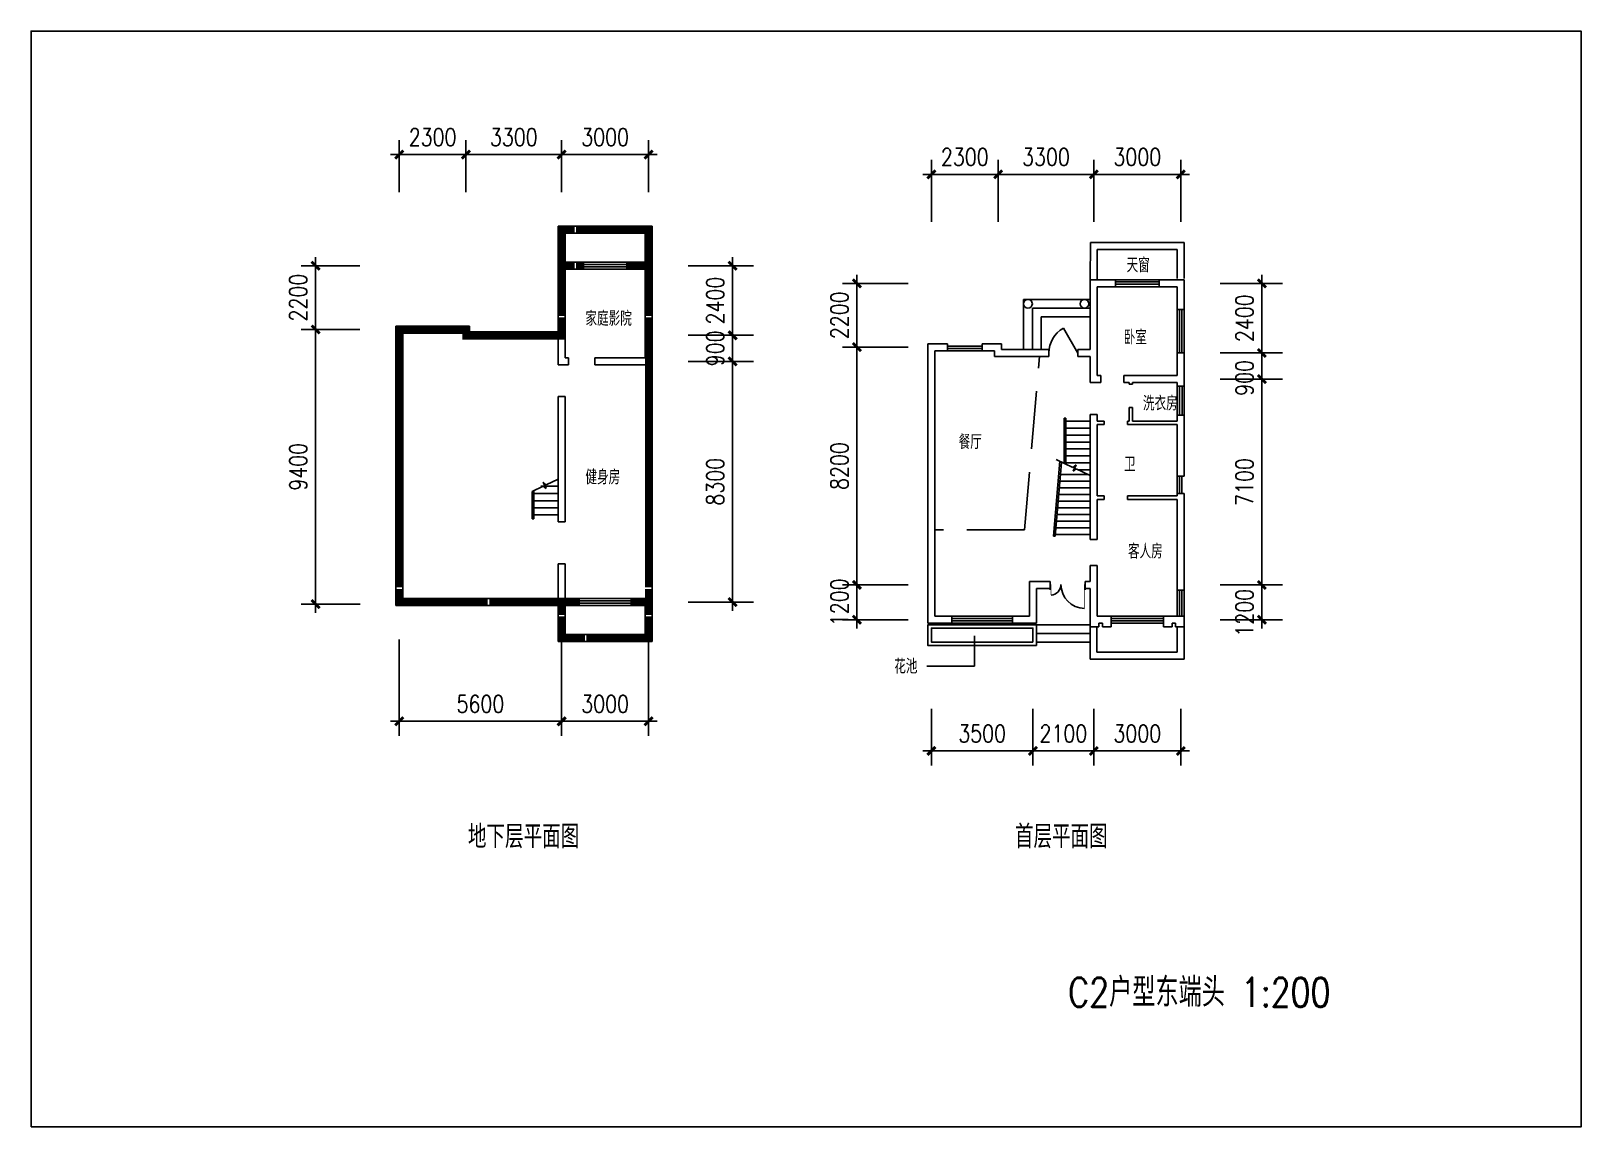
# Model space of a CAD drawing. Extents: x -144404 to 147451, y -180554 to 49126.
# Drawn here: x -140172 to -86712, y -180269 to -142469 of the extents above; entities that cross this region are included whole.
import ezdxf

# ---------------------------------------------------------------- set-up
doc = ezdxf.new("R2010")
doc.units = 0
doc.header["$LTSCALE"] = 2000
doc.header["$MEASUREMENT"] = 0
doc.linetypes.add('DASH', pattern=[0.35, 0.25, -0.1])
doc.layers.get('0').update_dxf_attribs({"color": 3, "linetype": 'CONTINUOUS'})
doc.layers.get('DEFPOINTS').update_dxf_attribs({"linetype": 'CONTINUOUS'})
for name, color, linetype in [('01_FUR', 9, 'CONTINUOUS'), ('AXIS', 3, 'CONTINUOUS'), ('JIAJU', 6, 'CONTINUOUS'), ('PUB_DIM', 3, 'CONTINUOUS'), ('PUB_TITLE', 4, 'CONTINUOUS'), ('S_SURFACE', 6, 'CONTINUOUS'), ('STAIR', 6, 'CONTINUOUS'), ('WALL', 255, 'CONTINUOUS'), ('WINDOW', 4, 'CONTINUOUS')]:
    doc.layers.add(name, color=color, linetype=linetype)
doc.styles.add('-宋体', font='simplex.shx', dxfattribs={"width": 0.8, "bigfont": 'hztxt.shx'})
doc.styles.add('DIM_FONT', font='SIMPLEX.shx', dxfattribs={"width": 0.8})
doc.dimstyles.new('AXIS200', dxfattribs={"dimscale": 2, "dimtxt": 300, "dimasz": 1, "dimexe": 250, "dimexo": 300, "dimgap": 150, "dimtad": 1, "dimdec": 0, "dimzin": 0, "dimtxsty": 'DIM_FONT', "dimblk": '_DIMX', "dimcen": 0.09, "dimse1": 1, "dimse2": 1, "dimclrt": 7, "dimazin": 3, "dimtfac": 1, "dimtdec": 0, "dimtix": 1, "dimtmove": 0, "dimatfit": 3, "dimtolj": 1, "dimtzin": 0})
doc.dimstyles.new('DIMA200', dxfattribs={"dimscale": 2, "dimtxt": 300, "dimasz": 1, "dimexe": 250, "dimexo": 300, "dimgap": 150, "dimtad": 1, "dimdec": 0, "dimzin": 0, "dimtxsty": 'DIM_FONT', "dimblk": '_DIMX', "dimcen": 0.09, "dimse1": 1, "dimclrt": 7, "dimazin": 3, "dimtfac": 1, "dimtdec": 0, "dimtix": 1, "dimtmove": 0, "dimatfit": 3, "dimtolj": 1, "dimtzin": 0})
doc.dimstyles.new('DIMB200', dxfattribs={"dimscale": 2, "dimtxt": 300, "dimasz": 1, "dimexe": 250, "dimexo": 300, "dimgap": 150, "dimtad": 1, "dimdec": 0, "dimzin": 0, "dimtxsty": 'DIM_FONT', "dimblk": '_DIMX', "dimcen": 0.09, "dimse2": 1, "dimclrt": 7, "dimazin": 3, "dimtfac": 1, "dimtdec": 0, "dimtix": 1, "dimtmove": 0, "dimatfit": 3, "dimtolj": 1, "dimtzin": 0})
doc.dimstyles.new('DIMN200', dxfattribs={"dimscale": 2, "dimtxt": 300, "dimasz": 1, "dimexe": 250, "dimexo": 300, "dimgap": 150, "dimtad": 1, "dimdec": 0, "dimzin": 0, "dimtxsty": 'DIM_FONT', "dimblk": '_DIMX', "dimcen": 0.09, "dimclrt": 7, "dimazin": 3, "dimtfac": 1, "dimtdec": 0, "dimtix": 1, "dimtmove": 0, "dimatfit": 3, "dimtolj": 1, "dimtzin": 0})

# ---------------------------------------------------------------- blocks, each defined once
blk = doc.blocks.new('_DIMX')
blk.add_line((-150, 0), (150, 0))
at = {"const_width": 50}
blk.add_lwpolyline([(-70, -70), (70, 70)], dxfattribs=at)
blk = doc.blocks.new('*D290')
at = {"color": 0, "linetype": 'BYBLOCK'}
for p, q in [((-129724, -152765), (-130856, -152765)), ((-130356, -152767), (-130356, -162232)), ((-128823, -162234), (-130856, -162234))]:
    blk.add_line(p, q, dxfattribs=at)
at = {"layer": 'DEFPOINTS', "color": 0, "linetype": 'BYBLOCK'}
for p in [(-129124, -152765), (-130356, -162234), (-128223, -162234)]:
    blk.add_point(p, dxfattribs=at)
at = {"color": 0, "linetype": 'BYBLOCK', "xscale": 2, "yscale": 2, "zscale": 2}
for p, rotation in [((-130356, -152765), 90), ((-130356, -162234), 270)]:
    blk.add_blockref('_DIMX', p, dxfattribs=dict(at, rotation=rotation))
at = {"color": 7, "linetype": 'BYBLOCK', "insert": (-130956, -157500), "char_height": 600, "attachment_point": 5, "rotation": 90, "style": 'DIM_FONT'}
blk.add_mtext('\\A1;9400', dxfattribs=at)
blk = doc.blocks.new('*D297')
at = {"color": 0, "linetype": 'BYBLOCK'}
for p, q in [((-79810, 157358), (-81179, 157358)), ((-80679, 157356), (-80679, 149160)), ((-79810, 149158), (-81179, 149158))]:
    blk.add_line(p, q, dxfattribs=at)
at = {"layer": 'DEFPOINTS', "color": 0, "linetype": 'BYBLOCK'}
for p in [(-79210, 157358), (-80679, 149158), (-79210, 149158)]:
    blk.add_point(p, dxfattribs=at)
at = {"color": 0, "linetype": 'BYBLOCK', "xscale": 2, "yscale": 2, "zscale": 2}
for p, rotation in [((-80679, 157358), 90), ((-80679, 149158), 270)]:
    blk.add_blockref('_DIMX', p, dxfattribs=dict(at, rotation=rotation))
at = {"color": 7, "linetype": 'BYBLOCK', "insert": (-81279, 153258), "char_height": 600, "attachment_point": 5, "rotation": 90, "style": 'DIM_FONT'}
blk.add_mtext('\\A1;8200', dxfattribs=at)
blk = doc.blocks.new('*D292')
at = {"color": 0, "linetype": 'BYBLOCK'}
for p, q in [((-96463, 147272), (-96463, 143954)), ((-90863, 147272), (-90863, 143954)), ((-90865, 144454), (-96461, 144454))]:
    blk.add_line(p, q, dxfattribs=at)
at = {"layer": 'DEFPOINTS', "color": 0, "linetype": 'BYBLOCK'}
for p in [(-96463, 147872), (-90863, 147872), (-96463, 144454)]:
    blk.add_point(p, dxfattribs=at)
at = {"color": 0, "linetype": 'BYBLOCK', "xscale": 2, "yscale": 2, "zscale": 2, "rotation": 180}
blk.add_blockref('_DIMX', (-96463, 144454), dxfattribs=at)
at = {"color": 0, "linetype": 'BYBLOCK', "xscale": 2, "yscale": 2, "zscale": 2}
blk.add_blockref('_DIMX', (-90863, 144454), dxfattribs=at)
at = {"color": 7, "linetype": 'BYBLOCK', "insert": (-93663, 145054), "char_height": 600, "attachment_point": 5, "style": 'DIM_FONT'}
blk.add_mtext('\\A1;5600', dxfattribs=at)
blk = doc.blocks.new('*D298')
at = {"color": 0, "linetype": 'BYBLOCK'}
for p, q in [((-78108, 144589), (-78108, 142933)), ((-74608, 144589), (-74608, 142933)), ((-74610, 143433), (-78106, 143433))]:
    blk.add_line(p, q, dxfattribs=at)
at = {"layer": 'DEFPOINTS', "color": 0, "linetype": 'BYBLOCK'}
for p in [(-78108, 145189), (-74608, 145189), (-78108, 143433)]:
    blk.add_point(p, dxfattribs=at)
at = {"color": 0, "linetype": 'BYBLOCK', "xscale": 2, "yscale": 2, "zscale": 2, "rotation": 180}
blk.add_blockref('_DIMX', (-78108, 143433), dxfattribs=at)
at = {"color": 0, "linetype": 'BYBLOCK', "xscale": 2, "yscale": 2, "zscale": 2}
blk.add_blockref('_DIMX', (-74608, 143433), dxfattribs=at)
at = {"color": 7, "linetype": 'BYBLOCK', "insert": (-76358, 144033), "char_height": 600, "attachment_point": 5, "style": 'DIM_FONT'}
blk.add_mtext('\\A1;3500', dxfattribs=at)
blk = doc.blocks.new('*D291')
at = {"color": 0, "linetype": 'BYBLOCK'}
for p, q in [((-90863, 147272), (-90863, 143954)), ((-87863, 147272), (-87863, 143954)), ((-87865, 144454), (-90861, 144454))]:
    blk.add_line(p, q, dxfattribs=at)
at = {"layer": 'DEFPOINTS', "color": 0, "linetype": 'BYBLOCK'}
for p in [(-90863, 147872), (-87863, 147872), (-90863, 144454)]:
    blk.add_point(p, dxfattribs=at)
at = {"color": 0, "linetype": 'BYBLOCK', "xscale": 2, "yscale": 2, "zscale": 2, "rotation": 180}
blk.add_blockref('_DIMX', (-90863, 144454), dxfattribs=at)
at = {"color": 0, "linetype": 'BYBLOCK', "xscale": 2, "yscale": 2, "zscale": 2}
blk.add_blockref('_DIMX', (-87863, 144454), dxfattribs=at)
at = {"color": 7, "linetype": 'BYBLOCK', "insert": (-89363, 145054), "char_height": 600, "attachment_point": 5, "style": 'DIM_FONT'}
blk.add_mtext('\\A1;3000', dxfattribs=at)
blk = doc.blocks.new('_WBLK')
for p, q in [((-0.5, 0.5), (0.5, 0.5)), ((0.5, 0.167), (-0.5, 0.167)), ((0.5, -0.167), (-0.5, -0.167)), ((-0.5, -0.5), (0.5, -0.5))]:
    blk.add_line(p, q)
blk = doc.blocks.new('*D301')
at = {"color": 0, "linetype": 'BYBLOCK'}
for p, q in [((-79810, 149158), (-81179, 149158)), ((-80679, 149160), (-80679, 149162)), ((-80679, 149158), (-80679, 147958)), ((-79810, 147958), (-81179, 147958)), ((-80679, 147956), (-80679, 147954))]:
    blk.add_line(p, q, dxfattribs=at)
at = {"layer": 'DEFPOINTS', "color": 0, "linetype": 'BYBLOCK'}
for p in [(-79210, 149158), (-80679, 147958), (-79210, 147958)]:
    blk.add_point(p, dxfattribs=at)
at = {"color": 0, "linetype": 'BYBLOCK', "xscale": 2, "yscale": 2, "zscale": 2}
for p, rotation in [((-80679, 149158), 270), ((-80679, 147958), 90)]:
    blk.add_blockref('_DIMX', p, dxfattribs=dict(at, rotation=rotation))
at = {"color": 7, "linetype": 'BYBLOCK', "insert": (-81279, 148558), "char_height": 600, "attachment_point": 5, "rotation": 90, "style": 'DIM_FONT'}
blk.add_mtext('\\A1;1200', dxfattribs=at)
blk = doc.blocks.new('*D299')
at = {"color": 0, "linetype": 'BYBLOCK'}
for p, q in [((-72508, 144589), (-72508, 142933)), ((-69508, 144582), (-69508, 142933)), ((-69510, 143433), (-72506, 143433))]:
    blk.add_line(p, q, dxfattribs=at)
at = {"layer": 'DEFPOINTS', "color": 0, "linetype": 'BYBLOCK'}
for p in [(-72508, 145189), (-69508, 145182), (-72508, 143433)]:
    blk.add_point(p, dxfattribs=at)
at = {"color": 0, "linetype": 'BYBLOCK', "xscale": 2, "yscale": 2, "zscale": 2, "rotation": 180}
blk.add_blockref('_DIMX', (-72508, 143433), dxfattribs=at)
at = {"color": 0, "linetype": 'BYBLOCK', "xscale": 2, "yscale": 2, "zscale": 2}
blk.add_blockref('_DIMX', (-69508, 143433), dxfattribs=at)
at = {"color": 7, "linetype": 'BYBLOCK', "insert": (-71008, 144033), "char_height": 600, "attachment_point": 5, "style": 'DIM_FONT'}
blk.add_mtext('\\A1;3000', dxfattribs=at)
blk = doc.blocks.new('*D300')
at = {"color": 0, "linetype": 'BYBLOCK'}
for p, q in [((-74608, 144589), (-74608, 142933)), ((-72508, 144589), (-72508, 142933)), ((-74610, 143433), (-74612, 143433)), ((-72508, 143433), (-74608, 143433)), ((-72506, 143433), (-72504, 143433))]:
    blk.add_line(p, q, dxfattribs=at)
at = {"layer": 'DEFPOINTS', "color": 0, "linetype": 'BYBLOCK'}
for p in [(-74608, 145189), (-72508, 145189), (-74608, 143433)]:
    blk.add_point(p, dxfattribs=at)
at = {"color": 0, "linetype": 'BYBLOCK', "xscale": 2, "yscale": 2, "zscale": 2}
blk.add_blockref('_DIMX', (-74608, 143433), dxfattribs=at)
at = {"color": 0, "linetype": 'BYBLOCK', "xscale": 2, "yscale": 2, "zscale": 2, "rotation": 180}
blk.add_blockref('_DIMX', (-72508, 143433), dxfattribs=at)
at = {"color": 7, "linetype": 'BYBLOCK', "insert": (-73558, 144033), "char_height": 600, "attachment_point": 5, "style": 'DIM_FONT'}
blk.add_mtext('\\A1;2100', dxfattribs=at)
blk = doc.blocks.new('M_B15SGY')
at = {"linetype": 'CONTINUOUS'}
for p, q in [((-0.5, 0.5), (0.5, 0.5)), ((0.5, 0.167), (-0.5, 0.167)), ((0.5, -0.167), (-0.5, -0.167))]:
    blk.add_line(p, q, dxfattribs=at)
blk = doc.blocks.new('M_A17ORW')
at = {"const_width": 0.02}
for points in [[(-0.481, -0.001), (-0.481, -0.308)], [(0.481, 0.001), (0.481, -0.691)]]:
    blk.add_lwpolyline(points, dxfattribs=at)
for centre, radius, start, end in [((-0.501, -0.003), 0.307, 274.2492, 0.2101), ((0.505, 0.002), 0.699, 180.2762, 268.0603)]:
    blk.add_arc(centre, radius, start, end)
blk = doc.blocks.new('*D296')
at = {"color": 0, "linetype": 'BYBLOCK'}
for p, q in [((-94163, 162708), (-94163, 164502)), ((-90863, 162708), (-90863, 164502)), ((-90865, 164002), (-94161, 164002))]:
    blk.add_line(p, q, dxfattribs=at)
at = {"layer": 'DEFPOINTS', "color": 0, "linetype": 'BYBLOCK'}
for p in [(-94163, 164002), (-94163, 162108), (-90863, 162108)]:
    blk.add_point(p, dxfattribs=at)
at = {"color": 0, "linetype": 'BYBLOCK', "xscale": 2, "yscale": 2, "zscale": 2, "rotation": 180}
blk.add_blockref('_DIMX', (-94163, 164002), dxfattribs=at)
at = {"color": 0, "linetype": 'BYBLOCK', "xscale": 2, "yscale": 2, "zscale": 2}
blk.add_blockref('_DIMX', (-90863, 164002), dxfattribs=at)
at = {"color": 7, "linetype": 'BYBLOCK', "insert": (-92513, 164602), "char_height": 600, "attachment_point": 5, "style": 'DIM_FONT'}
blk.add_mtext('\\A1;3300', dxfattribs=at)
blk = doc.blocks.new('*D295')
at = {"color": 0, "linetype": 'BYBLOCK'}
for p, q in [((-96463, 162708), (-96463, 164502)), ((-94163, 162708), (-94163, 164502)), ((-94165, 164002), (-96461, 164002))]:
    blk.add_line(p, q, dxfattribs=at)
at = {"layer": 'DEFPOINTS', "color": 0, "linetype": 'BYBLOCK'}
for p in [(-96463, 164002), (-96463, 162108), (-94163, 162108)]:
    blk.add_point(p, dxfattribs=at)
at = {"color": 0, "linetype": 'BYBLOCK', "xscale": 2, "yscale": 2, "zscale": 2, "rotation": 180}
blk.add_blockref('_DIMX', (-96463, 164002), dxfattribs=at)
at = {"color": 0, "linetype": 'BYBLOCK', "xscale": 2, "yscale": 2, "zscale": 2}
blk.add_blockref('_DIMX', (-94163, 164002), dxfattribs=at)
at = {"color": 7, "linetype": 'BYBLOCK', "insert": (-95313, 164602), "char_height": 600, "attachment_point": 5, "style": 'DIM_FONT'}
blk.add_mtext('\\A1;2300', dxfattribs=at)
blk = doc.blocks.new('*D293')
at = {"color": 0, "linetype": 'BYBLOCK'}
for p, q in [((-98717, 160167), (-99849, 160167)), ((-99349, 160169), (-99349, 160171)), ((-99349, 160167), (-99349, 157967)), ((-98717, 157967), (-99849, 157967)), ((-99349, 157965), (-99349, 157963))]:
    blk.add_line(p, q, dxfattribs=at)
at = {"layer": 'DEFPOINTS', "color": 0, "linetype": 'BYBLOCK'}
for p in [(-98117, 160167), (-99349, 157967), (-98117, 157967)]:
    blk.add_point(p, dxfattribs=at)
at = {"color": 0, "linetype": 'BYBLOCK', "xscale": 2, "yscale": 2, "zscale": 2}
for p, rotation in [((-99349, 160167), 270), ((-99349, 157967), 90)]:
    blk.add_blockref('_DIMX', p, dxfattribs=dict(at, rotation=rotation))
at = {"color": 7, "linetype": 'BYBLOCK', "insert": (-99949, 159067), "char_height": 600, "attachment_point": 5, "rotation": 90, "style": 'DIM_FONT'}
blk.add_mtext('\\A1;2200', dxfattribs=at)
blk = doc.blocks.new('*D302')
at = {"color": 0, "linetype": 'BYBLOCK'}
for p, q in [((-79810, 159558), (-81179, 159558)), ((-80679, 159560), (-80679, 159562)), ((-80679, 159558), (-80679, 157358)), ((-79810, 157358), (-81179, 157358)), ((-80679, 157356), (-80679, 157354))]:
    blk.add_line(p, q, dxfattribs=at)
at = {"layer": 'DEFPOINTS', "color": 0, "linetype": 'BYBLOCK'}
for p in [(-79210, 159558), (-80679, 157358), (-79210, 157358)]:
    blk.add_point(p, dxfattribs=at)
at = {"color": 0, "linetype": 'BYBLOCK', "xscale": 2, "yscale": 2, "zscale": 2}
for p, rotation in [((-80679, 159558), 270), ((-80679, 157358), 90)]:
    blk.add_blockref('_DIMX', p, dxfattribs=dict(at, rotation=rotation))
at = {"color": 7, "linetype": 'BYBLOCK', "insert": (-81279, 158458), "char_height": 600, "attachment_point": 5, "rotation": 90, "style": 'DIM_FONT'}
blk.add_mtext('\\A1;2200', dxfattribs=at)
blk = doc.blocks.new('_GCBLK')
at = {"linetype": 'DASH'}
for p, q in [((-0.5, -0.5), (-0.5, 0.5)), ((-0.5, 0.2), (0.5, 0.2)), ((0.5, -0.5), (0.5, 0.5)), ((-0.5, -0.2), (0.5, -0.2))]:
    blk.add_line(p, q, dxfattribs=at)
blk = doc.blocks.new('M_A1SFU')
blk.add_line((-0.5, 0), (0, -0.866))
blk.add_arc((-0.5, 0), 1, 300, 0)
blk = doc.blocks.new('*D303')
at = {"color": 0, "linetype": 'BYBLOCK'}
for p, q in [((-78108, 162372), (-78108, 163819)), ((-75808, 162372), (-75808, 163819)), ((-78106, 163319), (-75810, 163319))]:
    blk.add_line(p, q, dxfattribs=at)
at = {"layer": 'DEFPOINTS', "color": 0, "linetype": 'BYBLOCK'}
for p in [(-75808, 163319), (-78108, 161772), (-75808, 161772)]:
    blk.add_point(p, dxfattribs=at)
at = {"color": 0, "linetype": 'BYBLOCK', "xscale": 2, "yscale": 2, "zscale": 2, "rotation": 180}
blk.add_blockref('_DIMX', (-78108, 163319), dxfattribs=at)
at = {"color": 0, "linetype": 'BYBLOCK', "xscale": 2, "yscale": 2, "zscale": 2}
blk.add_blockref('_DIMX', (-75808, 163319), dxfattribs=at)
at = {"color": 7, "linetype": 'BYBLOCK', "insert": (-76958, 163919), "char_height": 600, "attachment_point": 5, "style": 'DIM_FONT'}
blk.add_mtext('\\A1;2300', dxfattribs=at)
blk = doc.blocks.new('*D294')
at = {"color": 0, "linetype": 'BYBLOCK'}
for p, q in [((-90863, 162708), (-90863, 164502)), ((-87863, 162708), (-87863, 164502)), ((-87865, 164002), (-90861, 164002))]:
    blk.add_line(p, q, dxfattribs=at)
at = {"layer": 'DEFPOINTS', "color": 0, "linetype": 'BYBLOCK'}
for p in [(-90863, 164002), (-90863, 162108), (-87863, 162108)]:
    blk.add_point(p, dxfattribs=at)
at = {"color": 0, "linetype": 'BYBLOCK', "xscale": 2, "yscale": 2, "zscale": 2, "rotation": 180}
blk.add_blockref('_DIMX', (-90863, 164002), dxfattribs=at)
at = {"color": 0, "linetype": 'BYBLOCK', "xscale": 2, "yscale": 2, "zscale": 2}
blk.add_blockref('_DIMX', (-87863, 164002), dxfattribs=at)
at = {"color": 7, "linetype": 'BYBLOCK', "insert": (-89363, 164602), "char_height": 600, "attachment_point": 5, "style": 'DIM_FONT'}
blk.add_mtext('\\A1;3000', dxfattribs=at)
blk = doc.blocks.new('*D304')
at = {"color": 0, "linetype": 'BYBLOCK'}
for p, q in [((-72508, 162372), (-72508, 163819)), ((-69508, 162372), (-69508, 163819)), ((-72506, 163319), (-69510, 163319))]:
    blk.add_line(p, q, dxfattribs=at)
at = {"layer": 'DEFPOINTS', "color": 0, "linetype": 'BYBLOCK'}
for p in [(-69508, 163319), (-72508, 161772), (-69508, 161772)]:
    blk.add_point(p, dxfattribs=at)
at = {"color": 0, "linetype": 'BYBLOCK', "xscale": 2, "yscale": 2, "zscale": 2, "rotation": 180}
blk.add_blockref('_DIMX', (-72508, 163319), dxfattribs=at)
at = {"color": 0, "linetype": 'BYBLOCK', "xscale": 2, "yscale": 2, "zscale": 2}
blk.add_blockref('_DIMX', (-69508, 163319), dxfattribs=at)
at = {"color": 7, "linetype": 'BYBLOCK', "insert": (-71008, 163919), "char_height": 600, "attachment_point": 5, "style": 'DIM_FONT'}
blk.add_mtext('\\A1;3000', dxfattribs=at)
blk = doc.blocks.new('*D305')
at = {"color": 0, "linetype": 'BYBLOCK'}
for p, q in [((-75808, 162372), (-75808, 163819)), ((-72508, 162372), (-72508, 163819)), ((-75806, 163319), (-72510, 163319))]:
    blk.add_line(p, q, dxfattribs=at)
at = {"layer": 'DEFPOINTS', "color": 0, "linetype": 'BYBLOCK'}
for p in [(-72508, 163319), (-75808, 161772), (-72508, 161772)]:
    blk.add_point(p, dxfattribs=at)
at = {"color": 0, "linetype": 'BYBLOCK', "xscale": 2, "yscale": 2, "zscale": 2, "rotation": 180}
blk.add_blockref('_DIMX', (-75808, 163319), dxfattribs=at)
at = {"color": 0, "linetype": 'BYBLOCK', "xscale": 2, "yscale": 2, "zscale": 2}
blk.add_blockref('_DIMX', (-72508, 163319), dxfattribs=at)
at = {"color": 7, "linetype": 'BYBLOCK', "insert": (-74158, 163919), "char_height": 600, "attachment_point": 5, "style": 'DIM_FONT'}
blk.add_mtext('\\A1;3300', dxfattribs=at)
blk = doc.blocks.new('*D315')
at = {"color": 0, "linetype": 'BYBLOCK'}
blk.add_line((234917, -91665), (234917, -90469), dxfattribs=at)
at = {"layer": 'DEFPOINTS', "color": 0, "linetype": 'BYBLOCK'}
for p in [(233917, -90467), (234917, -90467), (233917, -91667)]:
    blk.add_point(p, dxfattribs=at)
at = {"color": 0, "linetype": 'BYBLOCK', "xscale": 2, "yscale": 2, "zscale": 2}
for p, rotation in [((234917, -90467), 90), ((234917, -91667), 270)]:
    blk.add_blockref('_DIMX', p, dxfattribs=dict(at, rotation=rotation))
at = {"color": 7, "linetype": 'BYBLOCK', "insert": (234317, -91426), "char_height": 600, "attachment_point": 5, "rotation": 90, "style": 'DIM_FONT'}
blk.add_mtext('\\A1;1200', dxfattribs=at)
blk = doc.blocks.new('*D316')
at = {"color": 0, "linetype": 'BYBLOCK'}
blk.add_line((234917, -90465), (234917, -83369), dxfattribs=at)
at = {"layer": 'DEFPOINTS', "color": 0, "linetype": 'BYBLOCK'}
for p in [(233917, -83367), (234917, -83367), (233917, -90467)]:
    blk.add_point(p, dxfattribs=at)
at = {"color": 0, "linetype": 'BYBLOCK', "xscale": 2, "yscale": 2, "zscale": 2}
for p, rotation in [((234917, -83367), 90), ((234917, -90467), 270)]:
    blk.add_blockref('_DIMX', p, dxfattribs=dict(at, rotation=rotation))
at = {"color": 7, "linetype": 'BYBLOCK', "insert": (234317, -86917), "char_height": 600, "attachment_point": 5, "rotation": 90, "style": 'DIM_FONT'}
blk.add_mtext('\\A1;7100', dxfattribs=at)
blk = doc.blocks.new('*D317')
at = {"color": 0, "linetype": 'BYBLOCK'}
blk.add_line((234917, -83365), (234917, -82469), dxfattribs=at)
at = {"layer": 'DEFPOINTS', "color": 0, "linetype": 'BYBLOCK'}
for p in [(233917, -82467), (234917, -82467), (233917, -83367)]:
    blk.add_point(p, dxfattribs=at)
at = {"color": 0, "linetype": 'BYBLOCK', "xscale": 2, "yscale": 2, "zscale": 2}
for p, rotation in [((234917, -82467), 90), ((234917, -83367), 270)]:
    blk.add_blockref('_DIMX', p, dxfattribs=dict(at, rotation=rotation))
at = {"color": 7, "linetype": 'BYBLOCK', "insert": (234317, -83326), "char_height": 600, "attachment_point": 5, "rotation": 90, "style": 'DIM_FONT'}
blk.add_mtext('\\A1;900', dxfattribs=at)
blk = doc.blocks.new('*D318')
at = {"color": 0, "linetype": 'BYBLOCK'}
blk.add_line((234917, -82465), (234917, -80069), dxfattribs=at)
at = {"layer": 'DEFPOINTS', "color": 0, "linetype": 'BYBLOCK'}
for p in [(233917, -80067), (234917, -80067), (233917, -82467)]:
    blk.add_point(p, dxfattribs=at)
at = {"color": 0, "linetype": 'BYBLOCK', "xscale": 2, "yscale": 2, "zscale": 2}
for p, rotation in [((234917, -80067), 90), ((234917, -82467), 270)]:
    blk.add_blockref('_DIMX', p, dxfattribs=dict(at, rotation=rotation))
at = {"color": 7, "linetype": 'BYBLOCK', "insert": (234317, -81267), "char_height": 600, "attachment_point": 5, "rotation": 90, "style": 'DIM_FONT'}
blk.add_mtext('\\A1;2400', dxfattribs=at)
blk = doc.blocks.new('*D319')
at = {"color": 0, "linetype": 'BYBLOCK'}
blk.add_line((216664, -91056), (216664, -82760), dxfattribs=at)
at = {"layer": 'DEFPOINTS', "color": 0, "linetype": 'BYBLOCK'}
for p in [(215664, -82758), (216664, -82758), (215664, -91058)]:
    blk.add_point(p, dxfattribs=at)
at = {"color": 0, "linetype": 'BYBLOCK', "xscale": 2, "yscale": 2, "zscale": 2}
for p, rotation in [((216664, -82758), 90), ((216664, -91058), 270)]:
    blk.add_blockref('_DIMX', p, dxfattribs=dict(at, rotation=rotation))
at = {"color": 7, "linetype": 'BYBLOCK', "insert": (216064, -86908), "char_height": 600, "attachment_point": 5, "rotation": 90, "style": 'DIM_FONT'}
blk.add_mtext('\\A1;8300', dxfattribs=at)
blk = doc.blocks.new('*D320')
at = {"color": 0, "linetype": 'BYBLOCK'}
for p, q in [((216664, -81856), (216664, -81854)), ((216664, -82758), (216664, -81858)), ((216664, -82760), (216664, -82762))]:
    blk.add_line(p, q, dxfattribs=at)
at = {"layer": 'DEFPOINTS', "color": 0, "linetype": 'BYBLOCK'}
for p in [(215664, -81858), (216664, -81858), (215664, -82758)]:
    blk.add_point(p, dxfattribs=at)
at = {"color": 0, "linetype": 'BYBLOCK', "xscale": 2, "yscale": 2, "zscale": 2}
for p, rotation in [((216664, -81858), 270), ((216664, -82758), 90)]:
    blk.add_blockref('_DIMX', p, dxfattribs=dict(at, rotation=rotation))
at = {"color": 7, "linetype": 'BYBLOCK', "insert": (216064, -82308), "char_height": 600, "attachment_point": 5, "rotation": 90, "style": 'DIM_FONT'}
blk.add_mtext('\\A1;900', dxfattribs=at)
blk = doc.blocks.new('*D321')
at = {"color": 0, "linetype": 'BYBLOCK'}
blk.add_line((216664, -81856), (216664, -79460), dxfattribs=at)
at = {"layer": 'DEFPOINTS', "color": 0, "linetype": 'BYBLOCK'}
for p in [(215664, -79458), (216664, -79458), (215664, -81858)]:
    blk.add_point(p, dxfattribs=at)
at = {"color": 0, "linetype": 'BYBLOCK', "xscale": 2, "yscale": 2, "zscale": 2}
for p, rotation in [((216664, -79458), 90), ((216664, -81858), 270)]:
    blk.add_blockref('_DIMX', p, dxfattribs=dict(at, rotation=rotation))
at = {"color": 7, "linetype": 'BYBLOCK', "insert": (216064, -80658), "char_height": 600, "attachment_point": 5, "rotation": 90, "style": 'DIM_FONT'}
blk.add_mtext('\\A1;2400', dxfattribs=at)

msp = doc.modelspace()

# ---------------------------------------------------------------- linework, layer by layer
at = {"layer": '01_FUR', "linetype": 'DASH', "ltscale": 4}
for q in [(-105389.2, -153694.6), (-108995.8, -159674.6)]:
    msp.add_line((-105900.4, -159674.6), q, dxfattribs=at)
at = {"layer": '01_FUR'}
for p, q in [((-104474.9, -155824.6), (-104535.3, -155824.6)), ((-104534.9, -155824.6), (-104534.9, -157376.2)), ((-104474.9, -155824.6), (-104474.9, -157423.5)), ((-103635.8, -155924.6), (-104474.9, -155924.6)), ((-103635.8, -156164.6), (-104474.9, -156164.6)), ((-103635.8, -156404.6), (-104474.9, -156404.6)), ((-103635.8, -156644.6), (-104474.9, -156644.6)), ((-103635.8, -156884.6), (-104474.9, -156884.6)), ((-103635.8, -157124.6), (-104474.9, -157124.6)), ((-104904.4, -159890.9), (-104681.7, -157306.9)), ((-104844.2, -159890.9), (-104625.1, -157349)), ((-103635.8, -157364.6), (-104474.9, -157364.6)), ((-103635.8, -157604.6), (-104051.6, -157604.6)), ((-121990, -158165.2), (-122589.2, -158165.2)), ((-103635.8, -158224.6), (-104700.6, -158224.6)), ((-103635.8, -157994.6), (-104680.7, -157994.6)), ((-103712.9, -157764.6), (-104660.9, -157764.6)), ((-122890, -158347.4), (-122890, -159295.2)), ((-122830, -158319), (-122830, -159295.2)), ((-121990, -158415.2), (-122830, -158415.2)), ((-121990, -158675.2), (-122830, -158675.2)), ((-103635.8, -158684.6), (-104740.2, -158684.6)), ((-103635.8, -158454.6), (-104720.4, -158454.6)), ((-122830, -159295.2), (-122890, -159295.2)), ((-121990, -158915.2), (-122830, -158915.2)), ((-121990, -159155.2), (-122830, -159155.2)), ((-103635.8, -159144.6), (-104779.9, -159144.6)), ((-103635.8, -158914.6), (-104760.1, -158914.6)), ((-103635.8, -159834.6), (-104839.4, -159834.6)), ((-103635.8, -159604.6), (-104819.5, -159604.6)), ((-103635.8, -159374.6), (-104799.7, -159374.6)), ((-104904.4, -159890.9), (-104844.2, -159890.9))]:
    msp.add_line(p, q, dxfattribs=at)
at = {"layer": 'AXIS'}
for p, q in [((-127470, -146335.4), (-127470, -147343.4)), ((-125170, -146335.4), (-125170, -147343.4)), ((-121870, -146335.4), (-121870, -147343.4)), ((-118870, -146335.4), (-118870, -147343.4)), ((-109115.8, -147583.1), (-109115.8, -149049.8)), ((-106815.8, -147583.1), (-106815.8, -149049.8)), ((-103515.8, -147583.1), (-103515.8, -149049.8)), ((-100515.8, -147583.1), (-100515.8, -149049.8)), ((-130830.4, -150565.1), (-128830.4, -150565.1)), ((-117046.1, -150565.1), (-117509.6, -150565.1)), ((-111924.1, -151174.5), (-109924.1, -151174.5)), ((-98810.6, -151174.5), (-99155.9, -151174.5)), ((-130830.4, -152765.1), (-128830.4, -152765.1)), ((-117046.1, -152965.1), (-117509.6, -152965.1)), ((-111924.1, -153374.5), (-109924.1, -153374.5)), ((-117046.1, -153865.1), (-117509.6, -153865.1)), ((-98810.6, -153574.5), (-99155.9, -153574.5)), ((-98810.6, -154474.5), (-99155.9, -154474.5)), ((-111924.1, -161574.6), (-109924.1, -161574.6)), ((-98810.6, -161574.6), (-99155.9, -161574.6)), ((-117046.1, -162165.2), (-117509.6, -162165.2)), ((-111924.1, -162774.6), (-109924.1, -162774.6)), ((-98810.6, -162774.6), (-99155.9, -162774.6)), ((-127470, -165695.8), (-127470, -164905.7)), ((-121870, -165695.8), (-121870, -164905.7)), ((-118870, -165695.8), (-118870, -164905.7)), ((-109115.8, -166850.9), (-109115.8, -165842.9)), ((-105615.8, -166850.9), (-105615.8, -165842.9)), ((-103515.8, -166850.9), (-103515.8, -165842.9)), ((-100515.8, -166850.9), (-100515.8, -165842.9))]:
    msp.add_line(p, q, dxfattribs=at)
at = {"layer": 'JIAJU'}
for p, q in [((-107631.8, -163334.4), (-107631.8, -164373.3)), ((-107631.8, -164373.3), (-109279.1, -164373.3)), ((-103635.8, -164134.1), (-103635.3, -164134.6))]:
    msp.add_line(p, q, dxfattribs=at)
at = {"layer": 'PUB_DIM'}
for p, q in [((-115247.6, -150565.2), (-117509.6, -150565.1)), ((-97012.1, -151174.6), (-99155.9, -151174.5)), ((-115247.6, -152965.2), (-117509.6, -152965.1)), ((-115247.6, -153865.2), (-117509.6, -153865.1)), ((-97012.1, -153574.6), (-99155.9, -153574.5)), ((-97012.1, -154474.6), (-99155.9, -154474.5)), ((-97012.1, -161574.6), (-99155.9, -161574.6)), ((-115247.6, -162165.2), (-117509.6, -162165.2)), ((-97012.1, -162774.6), (-99155.9, -162774.6))]:
    msp.add_line(p, q, dxfattribs=at)
at = {"layer": 'PUB_TITLE'}
msp.add_lwpolyline([(-140172.1, -180269.2), (-140172.1, -142469.2), (-86712.1, -142469.2), (-86712.1, -180269.2)], close=True, dxfattribs=at)
at = {"layer": 'S_SURFACE'}
for p, q in [((-121743.5, -153085.2), (-121743.5, -153135.2)), ((-105016, -161694.6), (-105016, -161744.6)), ((-103816, -161694.6), (-103816, -161744.6)), ((-108415.6, -162944.6), (-109235.8, -162944.6)), ((-108415.6, -162944.6), (-105445.4, -162944.6))]:
    msp.add_line(p, q, dxfattribs=at)
at = {"layer": 'S_SURFACE', "const_width": 240}
for points in [[(-121870, -152298.5), (-121870, -149325.2), (-121418.2, -149325.2)], [(-121374, -149325.2), (-118870, -149325.2), (-118870, -152298.5)], [(-121870, -150565.2), (-121418.2, -150565.2)], [(-121374, -150565.2), (-121119.5, -150565.2)], [(-119619.5, -150565.2), (-118870, -150565.2)], [(-125290, -152965.2), (-121870, -152965.2), (-121870, -152348.8)], [(-118870, -152348.8), (-118870, -161660.4)], [(-127590, -152765.2), (-125170, -152765.2), (-125170, -153085.2)], [(-127470, -161660.4), (-127470, -152645.2)], [(-124423, -162165.2), (-127470, -162165.2), (-127470, -161710.8)], [(-118870, -161710.8), (-118870, -162606)], [(-121269.8, -162165.2), (-124368.7, -162165.2)], [(-121870, -162606), (-121870, -162165.2)], [(-119469.8, -162165.2), (-118870, -162165.2)], [(-121067.6, -163405.2), (-121870, -163405.2), (-121870, -162657.6)], [(-118870, -162657.6), (-118870, -163405.2), (-121015.7, -163405.2)]]:
    msp.add_lwpolyline(points, dxfattribs=at)
at = {"layer": 'S_SURFACE'}
for points in [[(-105495.4, -163664.6), (-109235.8, -163664.6), (-109235.8, -162944.6), (-105495.4, -162944.6)], [(-105615.4, -163544.6), (-109115.8, -163544.6), (-109115.8, -163064.6), (-105615.4, -163064.6)]]:
    msp.add_lwpolyline(points, close=True, dxfattribs=at)
msp.add_arc((-121737, -153120.2), 8.5, 180, 220.11917, dxfattribs=at)
at = {"layer": 'STAIR'}
for p, q in [((-104233.9, -157518.5), (-104809.2, -157246.6)), ((-104128.3, -157435.6), (-104233.9, -157518.5)), ((-104230.9, -157652.6), (-104128.3, -157435.6)), ((-104125.4, -157569.7), (-104230.9, -157652.6)), ((-103635.8, -157801), (-104125.4, -157569.7)), ((-122890, -158347.4), (-122509, -158167.3)), ((-122509, -158167.3), (-122403.4, -158250.2)), ((-122506, -158033.2), (-122400.5, -158116.1)), ((-122403.4, -158250.2), (-122506, -158033.2)), ((-122400.5, -158116.1), (-121990, -157922.1))]:
    msp.add_line(p, q, dxfattribs=at)
at = {"layer": 'WALL'}
for p, q in [((-121990, -152845.2), (-121990, -149205.2)), ((-121990, -149205.2), (-118750, -149205.2)), ((-121750, -149445.2), (-118990, -149445.2)), ((-121750, -150445.2), (-121750, -149445.2)), ((-118990, -150445.2), (-118990, -149445.2)), ((-118750, -163525.2), (-118750, -149205.2)), ((-121119.5, -150445.2), (-121750, -150445.2)), ((-121750, -153085.2), (-121750, -150685.2)), ((-121750, -150685.2), (-121119.5, -150685.2)), ((-121119.5, -150685.2), (-121119.5, -150445.2)), ((-119619.5, -150685.2), (-119619.5, -150445.2)), ((-119619.5, -150445.2), (-118990, -150445.2)), ((-119619.5, -150685.2), (-118990, -150685.2)), ((-118990, -153745.2), (-118990, -150685.2)), ((-103635.8, -153454.6), (-103635.8, -151054.6)), ((-103635.8, -151054.6), (-102765.8, -151054.6)), ((-102765.8, -151294.6), (-102765.8, -151054.6)), ((-100395.8, -151054.6), (-101265.8, -151054.6)), ((-101265.8, -151294.6), (-101265.8, -151054.6)), ((-100395.8, -151054.6), (-100395.8, -152074.6)), ((-103395.8, -151294.6), (-103395.8, -153694.6)), ((-103395.8, -151294.6), (-102765.8, -151294.6)), ((-100635.8, -151294.6), (-101265.8, -151294.6)), ((-100635.8, -151294.6), (-100635.8, -152074.6)), ((-100635.8, -152074.6), (-100395.8, -152074.6)), ((-127590, -162285.2), (-127590, -152645.2)), ((-127590, -152645.2), (-125050, -152645.2)), ((-127350, -162285.2), (-127350, -152845.2)), ((-127350, -152885.2), (-125290, -152885.2)), ((-125050, -152645.2), (-125050, -152845.2)), ((-125050, -152845.2), (-121990, -152845.2)), ((-127350, -162045.2), (-127350, -153085.2)), ((-125290, -153085.2), (-121750, -153085.2)), ((-121990, -153085.2), (-121990, -153985.2)), ((-121750, -153085.2), (-121750, -153744.7)), ((-109235.8, -153255.1), (-109235.3, -153254.6)), ((-109235.8, -153255.1), (-109235.8, -162894.1)), ((-108565.8, -153254.6), (-109235.3, -153254.6)), ((-108565.8, -153254.6), (-108565.8, -153494.6)), ((-107365.8, -153254.6), (-107365.8, -153494.6)), ((-106815.8, -153254.6), (-107365.8, -153254.6)), ((-106935.8, -153254.6), (-106695.8, -153254.6)), ((-106935.8, -153254.6), (-106695.8, -153254.6)), ((-106695.8, -153454.6), (-106695.8, -153254.6)), ((-121749.5, -153745.2), (-121750, -153744.7)), ((-121749.5, -153745.2), (-121630, -153745.2)), ((-121630, -153985.2), (-121630, -153745.2)), ((-120730, -153985.2), (-120730, -153745.2)), ((-120730, -153745.2), (-118990, -153745.2)), ((-108995.8, -153494.6), (-108995.8, -162654.6)), ((-108995.8, -153494.6), (-108565.8, -153494.6)), ((-107365.8, -153494.6), (-106935.8, -153494.6)), ((-106935.8, -153494.6), (-106935.8, -153694.6)), ((-106935.8, -153694.6), (-105065.8, -153694.6)), ((-106695.8, -153454.6), (-105065.8, -153454.6)), ((-105065.8, -153454.6), (-105065.8, -153694.6)), ((-104065.8, -153454.6), (-104065.8, -153694.6)), ((-103635.8, -153454.6), (-104065.8, -153454.6)), ((-103635.8, -153694.6), (-104065.8, -153694.6)), ((-103635.8, -154594.6), (-103635.8, -153694.6)), ((-103395.8, -154354.1), (-103395.8, -153694.6)), ((-100635.8, -153574.6), (-100635.8, -154218.4)), ((-100635.8, -153574.6), (-100395.8, -153574.6)), ((-100395.8, -153574.6), (-100395.8, -157824.4)), ((-121990, -153985.2), (-121630, -153985.2)), ((-121990, -153985.2), (-121750, -153985.2)), ((-120730, -153985.2), (-118990, -153985.2)), ((-103395.3, -154354.6), (-103395.8, -154354.1)), ((-103395.3, -154354.6), (-103275.8, -154354.6)), ((-103275.8, -154594.6), (-103275.8, -154354.6)), ((-100635.8, -154354.6), (-102475.8, -154354.6)), ((-102475.8, -154594.6), (-102475.8, -154354.6)), ((-100635.8, -154354.6), (-100635.8, -154218.4)), ((-103635.8, -154594.6), (-103275.8, -154594.6)), ((-102475.8, -154594.6), (-102295.8, -154594.6)), ((-102295.8, -154594.6), (-102295.8, -154654.6)), ((-102175.8, -154654.6), (-102295.8, -154654.6)), ((-100635.8, -154594.6), (-102175.8, -154594.6)), ((-102175.8, -154594.6), (-102175.8, -154654.6)), ((-100635.8, -154594.6), (-100635.8, -155924.4)), ((-121990, -155075.3), (-121990, -159395.2)), ((-121990, -155075.3), (-121750, -155075.3)), ((-121750, -155075.3), (-121750, -159395.2)), ((-102295.8, -155454.6), (-102295.8, -155924.4)), ((-102175.8, -155454.6), (-102295.8, -155454.6)), ((-102175.8, -155454.6), (-102175.8, -155924.4)), ((-103635.8, -155694.6), (-103635.8, -160004.1)), ((-103635.8, -155694.6), (-103395.8, -155694.6)), ((-103395.8, -155694.6), (-103635.8, -155694.6)), ((-103395.8, -155694.6), (-103395.8, -155924.4)), ((-103395.8, -155924.4), (-103155.8, -155924.4)), ((-103395.8, -156044.4), (-103395.8, -157791.4)), ((-103395.8, -156044.4), (-103155.8, -156044.4)), ((-103155.8, -156044.4), (-103155.8, -155924.4)), ((-102295.8, -155924.4), (-102355.8, -155924.4)), ((-102355.8, -156044.4), (-102355.8, -155924.4)), ((-100635.8, -156044.4), (-102355.8, -156044.4)), ((-100635.8, -155924.4), (-102175.8, -155924.4)), ((-100635.8, -156044.4), (-100635.8, -157824.4)), ((-103395.8, -157385.8), (-103395.8, -158504.6)), ((-100395.8, -157824.4), (-100635.8, -157824.4)), ((-103395.8, -158504.6), (-103155.8, -158504.6)), ((-103395.8, -158624.6), (-103395.8, -159273.2)), ((-103395.8, -158624.6), (-103155.8, -158624.6)), ((-103155.8, -158504.6), (-103155.8, -158624.6)), ((-102355.8, -158504.6), (-100635.8, -158504.6)), ((-102355.8, -158504.6), (-102355.8, -158624.6)), ((-100635.8, -158624.6), (-102355.8, -158624.6)), ((-100635.8, -158424.4), (-100635.8, -158504.6)), ((-100395.8, -158424.4), (-100635.8, -158424.4)), ((-100635.8, -158624.6), (-100635.8, -160224.6)), ((-100635.8, -158624.6), (-100635.8, -158724.6)), ((-100395.8, -158424.4), (-100395.8, -158574.6)), ((-100395.8, -158574.6), (-100395.8, -161754.6)), ((-103395.8, -159224.6), (-103395.8, -160004.1)), ((-121750, -159395.2), (-121990, -159395.2)), ((-100635.8, -159424.6), (-100635.8, -161754.6)), ((-103635.3, -160004.6), (-103635.8, -160004.1)), ((-103396.3, -160004.6), (-103635.3, -160004.6)), ((-103395.8, -160004.1), (-103396.3, -160004.6)), ((-121990, -160845.2), (-121990, -162045.2)), ((-121750, -160845.2), (-121990, -160845.2)), ((-121990, -160845.3), (-121750, -160845.3)), ((-121750, -160845.2), (-121750, -162045.2)), ((-103635.8, -160904.6), (-103635.8, -161454.6)), ((-103395.8, -160904.6), (-103635.8, -160904.6)), ((-103395.8, -162654.6), (-103395.8, -160904.6)), ((-105735.4, -161454.6), (-105016, -161454.6)), ((-105735.4, -162654.6), (-105735.4, -161454.6)), ((-105495.4, -161694.6), (-105016, -161694.6)), ((-105495.4, -162894.6), (-105495.4, -161694.6)), ((-105016, -161694.6), (-105016, -161454.6)), ((-103635.8, -161454.6), (-103816, -161454.6)), ((-103816, -161694.6), (-103816, -161454.6)), ((-103635.8, -161694.6), (-103816, -161694.6)), ((-103635.8, -163014.6), (-103635.8, -161694.6)), ((-100635.8, -161754.6), (-100395.8, -161754.6)), ((-121990, -162285.2), (-127590, -162285.2)), ((-121269.8, -162045.2), (-127350, -162045.2)), ((-121990, -163525.2), (-121990, -162285.2)), ((-121750, -163285.2), (-121750, -162285.2)), ((-121269.8, -162285.2), (-121750, -162285.2)), ((-121269.8, -162285.2), (-121269.8, -162045.2)), ((-119469.8, -162285.2), (-119469.8, -162045.2)), ((-118990, -162045.2), (-119469.8, -162045.2)), ((-118990, -162285.2), (-119469.8, -162285.2)), ((-118990, -163285.2), (-118990, -162285.2)), ((-109235.8, -162894.1), (-109235.3, -162894.6)), ((-109235.3, -162894.6), (-108415.6, -162894.6)), ((-108995.8, -162654.6), (-108415.6, -162654.6)), ((-108415.6, -162894.6), (-108415.6, -162654.6)), ((-106315.6, -162894.6), (-106315.6, -162654.6)), ((-105735.4, -162654.6), (-106315.6, -162654.6)), ((-105495.4, -162894.6), (-106315.6, -162894.6)), ((-103635.8, -163014.6), (-103336.5, -163014.6)), ((-103395.8, -162654.6), (-102916.1, -162654.6)), ((-103336.5, -163014.6), (-103336.5, -162894.6)), ((-103336.5, -162894.6), (-103216.5, -162894.6)), ((-103216.5, -163014.6), (-103216.5, -162894.6)), ((-103216.5, -163014.6), (-102916.1, -163014.6)), ((-102916.1, -163014.6), (-102916.1, -162654.6)), ((-100635.8, -162654.6), (-101116.1, -162654.6)), ((-101116.1, -163014.6), (-101116.1, -162654.6)), ((-100815.8, -163014.6), (-101116.1, -163014.6)), ((-100695.8, -162894.6), (-100815.8, -162894.6)), ((-100815.8, -163014.6), (-100815.8, -162894.6)), ((-100695.8, -163014.6), (-100695.8, -162894.6)), ((-100395.8, -163014.6), (-100695.8, -163014.6)), ((-100635.8, -162654.6), (-100395.8, -162654.6)), ((-100395.8, -163014.6), (-100395.8, -162654.6)), ((-100395.8, -162654.6), (-100395.8, -162894.6)), ((-118750, -163525.2), (-121990, -163525.2)), ((-118990, -163285.2), (-121750, -163285.2))]:
    msp.add_line(p, q, dxfattribs=at)
for centre in [(-105785.6, -151874.6), (-103835.8, -151874.6)]:
    msp.add_circle(centre, 150, dxfattribs=at)
at = {"layer": 'WINDOW'}
for p, q in [((-103635.8, -151054.6), (-103635.1, -149764.6)), ((-100395.8, -149764.6), (-103635.1, -149764.6)), ((-103395.8, -151054.6), (-103395.8, -150004.6)), ((-100635.8, -150004.6), (-103395.8, -150004.6)), ((-100635.8, -151004.6), (-100635.8, -150004.6)), ((-100395.8, -151004.6), (-100395.8, -149764.6)), ((-102765.8, -151054.6), (-101265.8, -151054.6)), ((-102765.8, -151114.6), (-101265.8, -151114.6)), ((-102765.8, -151204.6), (-101265.8, -151204.6)), ((-105935.6, -151724.6), (-105935.6, -153454.6)), ((-103635.8, -151724.6), (-105935.6, -151724.6)), ((-102765.8, -151294.6), (-101265.8, -151294.6)), ((-105635.6, -152024.6), (-105635.6, -153454.6)), ((-103635.8, -152024.6), (-105635.6, -152024.6)), ((-105335.6, -152324.6), (-105335.6, -153454.6)), ((-103635.8, -152324.6), (-105335.6, -152324.6)), ((-100395.8, -152074.6), (-100395.8, -153574.6)), ((-103275.8, -154354.6), (-103395.8, -154354.6)), ((-103275.8, -154594.6), (-103275.8, -154354.6)), ((-103395.8, -154594.6), (-103275.8, -154594.6)), ((-100395.8, -161754.6), (-100395.8, -162654.6)), ((-108415.6, -162894.6), (-106315.6, -162894.6)), ((-105495.4, -162944.6), (-103635.8, -162944.6)), ((-103635.8, -163014.6), (-103635.8, -164134.1)), ((-103415.8, -163014.6), (-103415.8, -163894.6)), ((-101116.1, -162894.6), (-102916.1, -162894.6)), ((-100635.8, -163014.6), (-100635.8, -163894.6)), ((-100395.8, -163014.6), (-100395.8, -164134.6)), ((-105495.4, -163244.6), (-103635.8, -163244.6)), ((-105495.4, -163544.6), (-103635.8, -163544.6)), ((-100635.8, -163894.6), (-103415.8, -163894.6)), ((-100395.8, -164134.6), (-103635.3, -164134.6))]:
    msp.add_line(p, q, dxfattribs=at)

# ---------------------------------------------------------------- block references
for name, p, xscale, yscale, zscale in [('_WBLK', (-120369.5, -150565.2), -1500, 240, 1500), ('M_A1SFU', (-104565.8, -153579.6), -1000, -1000, 1000), ('M_B15SGY', (-107965.8, -153454.6), 1200, 240.0000000000036, 1200)]:
    msp.add_blockref(name, p, dxfattribs=dict(at, xscale=xscale, yscale=yscale, zscale=zscale))
for name, p, xscale, yscale, zscale, rotation in [('M_B15SGY', (-100515.8, -152824.6), 1500, 240.0000000000145, 1500, 90), ('_GCBLK', (-100515.8, -155214.5), 1000, 239.9999999999854, 1000, 270), ('M_B15SGY', (-100595.8, -158124.4), 600, 240, 600, 270), ('M_A17ORW', (-104416, -161554.6), -1200, -1200, 1200, 180), ('M_B15SGY', (-100595.8, -162204.6), 900, 240, 900, 270), ('_WBLK', (-120369.8, -162165.2), -1800, 240, 1800, 180), ('M_B15SGY', (-107365.6, -162694.6), -2100, 240.0000000000003, 2100, 180), ('M_B15SGY', (-102016.1, -162694.6), -1800, 240, 1800, 180)]:
    msp.add_blockref(name, p, dxfattribs=dict(at, xscale=xscale, yscale=yscale, zscale=zscale, rotation=rotation))

# ---------------------------------------------------------------- texts
at = {"layer": 'JIAJU', "style": '-宋体', "width": 0.8}
for s, height, p in [('天窗', 500, (-102383.8, -150793.7)), ('家庭影院', 500, (-121049.5, -152637.3)), ('卧室', 500, (-102485.3, -153284)), ('洗衣房', 500, (-101822.3, -155560.3)), ('餐厅', 500, (-108176.4, -156888.9)), ('卫', 500, (-102471.9, -157664.5)), ('健身房', 500, (-121049.5, -158105.9)), ('客人房', 500, (-102337.5, -160664.2)), ('花池', 500, (-110398.2, -164631.1)), ('地下层平面图 ', 800, (-125103, -170652.7)), ('首层平面图  ', 800, (-106237.2, -170652.9)), ('C2户型东端头 1:200', 1000, (-104395.9, -176122))]:
    msp.add_text(s, height=height, dxfattribs=at).set_placement(p)

# ---------------------------------------------------------------- dimensions: what is measured, and where the dimension line sits
at = {"layer": 'AXIS'}
for base, p1, p2, angle, dimstyle, picture, middle in [((-127470, -146730.2), (-125170, -148624), (-127470, -148624), 180, 'DIMN200', '*D295', (-126320, -146130.2)), ((-125170, -146730.2), (-121870, -148624), (-125170, -148624), 180, 'DIMN200', '*D296', (-123520, -146130.2)), ((-121870, -146730.2), (-118870, -148624), (-121870, -148624), 180, 'DIMN200', '*D294', (-120370, -146130.2)), ((-130356.1, -152765.2), (-129124.1, -150565.2), (-129124.1, -152765.2), 90, 'DIMN200', '*D293', (-130956.1, -151665.2)), ((-111686.1, -153374.5), (-110217.7, -151174.6), (-110217.7, -153374.5), 90, 'DIMN200', '*D302', (-112286.1, -152274.5)), ((-111686.1, -161574.6), (-110217.7, -153374.5), (-110217.7, -161574.6), 90, 'DIMA200', '*D297', (-112286.1, -157474.5)), ((-111686.1, -162774.6), (-110217.7, -161574.6), (-110217.7, -162774.6), 90, 'DIMB200', '*D301', (-112286.1, -162174.6))]:
    dim = msp.add_linear_dim(base=base, p1=p1, p2=p2, angle=angle, dimstyle=dimstyle, override={"dimblk1": '_DIMX', "dimblk2": '_DIMX', "dimsah": 1, "dimse1": 0, "dimse2": 0}, dxfattribs=at)
    dim.commit()
    dim.dimension.update_dxf_attribs({"geometry": picture, "text_midpoint": middle, "insert": (-31007.4, -310732.1)})
for base, p1, p2, dimstyle, picture, middle in [((-106815.8, -147412.6), (-109115.8, -148960.2), (-106815.8, -148960.2), 'DIMN200', '*D303', (-107965.8, -146812.6)), ((-103515.8, -147412.6), (-106815.8, -148960.2), (-103515.8, -148960.2), 'DIMB200', '*D305', (-105165.8, -146812.6)), ((-100515.8, -147412.6), (-103515.8, -148960.2), (-100515.8, -148960.2), 'AXIS200', '*D304', (-102015.8, -146812.6)), ((-127470, -166277.8), (-121870, -162860.3), (-127470, -162860.3), 'DIMN200', '*D292', (-124670, -165677.8)), ((-121870, -166277.8), (-118870, -162860.3), (-121870, -162860.3), 'DIMN200', '*D291', (-120370, -165677.8)), ((-109115.8, -167299.5), (-105615.8, -165542.9), (-109115.8, -165542.9), 'AXIS200', '*D298', (-107365.8, -166699.5)), ((-105615.8, -167299.5), (-103515.8, -165542.9), (-105615.8, -165542.9), 'AXIS200', '*D300', (-104565.8, -166699.5)), ((-103515.8, -167299.5), (-100515.8, -165549.7), (-103515.8, -165542.9), 'AXIS200', '*D299', (-102015.8, -166699.5))]:
    dim = msp.add_linear_dim(base=base, p1=p1, p2=p2, dimstyle=dimstyle, override={"dimblk1": '_DIMX', "dimblk2": '_DIMX', "dimsah": 1, "dimse1": 0, "dimse2": 0}, dxfattribs=at)
    dim.commit()
    dim.dimension.update_dxf_attribs({"geometry": picture, "text_midpoint": middle, "insert": (-31007.4, -310732.1)})
dim = msp.add_linear_dim(base=(-130356.1, -162234.4), p1=(-129124.1, -152765.1), p2=(-128222.6, -162234.4), angle=90, text='9400', dimstyle='DIMA200', override={"dimblk1": '_DIMX', "dimblk2": '_DIMX', "dimsah": 1, "dimse1": 0, "dimse2": 0}, dxfattribs=at)
dim.commit()
dim.dimension.update_dxf_attribs({"geometry": '*D290', "text_midpoint": (-130956.1, -157499.8)})
at = {"layer": 'PUB_DIM'}
for p1, p2, picture, middle in [((-116971.7, -152965.1), (-116971.7, -150565.1), '*D321', (-116571.7, -151765.1)), ((-98719.6, -153574.5), (-98719.6, -151174.5), '*D318', (-98319.6, -152374.5)), ((-116971.7, -153865.1), (-116971.7, -152965.1), '*D320', (-116571.7, -153415.1)), ((-116971.7, -162165.2), (-116971.7, -153865.1), '*D319', (-116571.7, -158015.2)), ((-98719.6, -161574.6), (-98719.6, -154474.5), '*D316', (-98319.6, -158024.5))]:
    dim = msp.add_aligned_dim(p1=p1, p2=p2, distance=-1000, dimstyle='AXIS200', dxfattribs=at)
    dim.commit()
    dim.dimension.update_dxf_attribs({"geometry": picture, "text_midpoint": middle, "insert": (-332636.2, -71107.6)})
for base, p1, p2, picture, middle in [((-97719.6, -153574.5), (-98719.6, -154474.5), (-98719.6, -153574.5), '*D317', (-98319.6, -154434)), ((-97719.6, -161574.6), (-98719.6, -162774.6), (-98719.6, -161574.6), '*D315', (-98319.6, -162533.6))]:
    dim = msp.add_linear_dim(base=base, p1=p1, p2=p2, angle=90, dimstyle='AXIS200', dxfattribs=at)
    dim.commit()
    dim.dimension.update_dxf_attribs({"geometry": picture, "text_midpoint": middle, "dimtype": 161, "insert": (-332636.2, -71107.6)})

doc.saveas('drawing.dxf')
